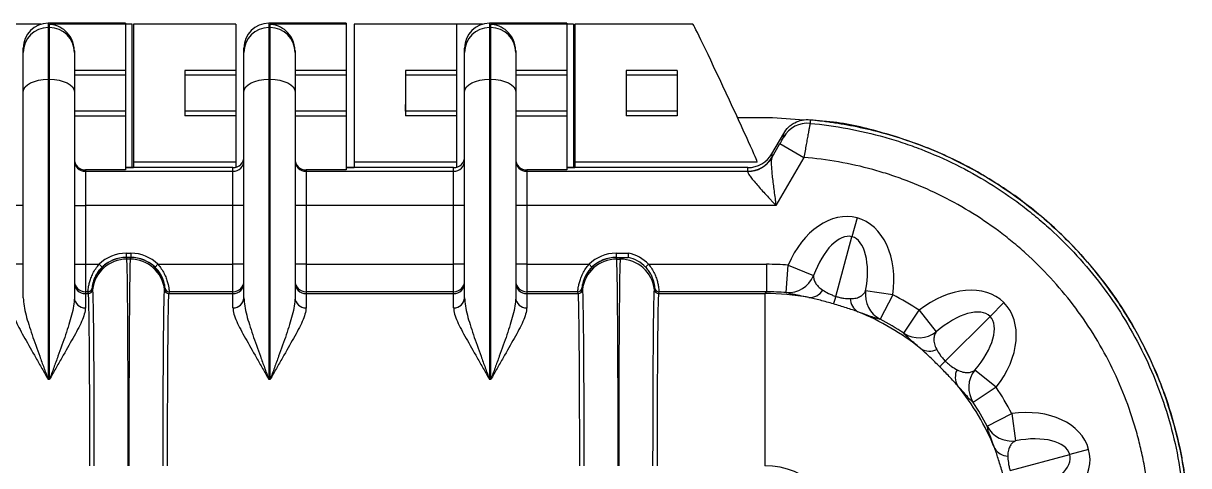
# Model space of a CAD drawing. Header units: millimetres. Extents: x 12 to 854, y 4 to 555.
# Drawn here: x 203.1 to 256.8, y 486.4 to 506.8 of the extents above; entities that cross this region are included whole.
import ezdxf

# ---------------------------------------------------------------- set-up
doc = ezdxf.new("R2010")
doc.units = ezdxf.units.MM

msp = doc.modelspace()

# ---------------------------------------------------------------- linework, layer by layer
at = {"color": 7, "linetype": 'Continuous', "lineweight": 25}
for p, q in [((203.929, 506.75), (202.723, 506.75)), ((207.803, 506.795), (204.247, 506.795)), ((204.247, 506.793), (204.247, 506.594)), ((207.803, 506.793), (204.247, 506.793)), ((204.247, 506.594), (204.247, 504.215)), ((204.247, 506.594), (204.311, 506.594)), ((207.803, 506.748), (204.311, 506.748)), ((204.311, 506.594), (204.311, 506.748)), ((204.311, 504.215), (204.311, 506.594)), ((207.803, 506.795), (207.803, 506.793)), ((207.803, 506.793), (207.803, 506.748)), ((208.121, 506.75), (207.803, 506.75)), ((207.803, 506.748), (207.803, 504.612)), ((208.121, 500.146), (208.121, 506.75)), ((212.883, 506.75), (208.184, 506.75)), ((208.184, 506.75), (208.184, 500.4)), ((212.883, 506.75), (212.883, 504.612)), ((217.963, 506.795), (214.407, 506.795)), ((214.407, 506.793), (214.407, 506.594)), ((217.963, 506.793), (214.407, 506.793)), ((214.407, 506.594), (214.407, 504.215)), ((214.407, 506.594), (214.471, 506.594)), ((214.471, 506.594), (214.471, 506.748)), ((217.963, 506.748), (214.471, 506.748)), ((214.471, 504.215), (214.471, 506.594)), ((217.963, 506.795), (217.963, 506.793)), ((217.963, 506.793), (217.963, 506.748)), ((217.963, 506.748), (217.963, 504.612)), ((221.986, 506.75), (218.344, 506.75)), ((218.344, 506.75), (218.344, 500.4)), ((223.043, 506.75), (221.986, 506.75)), ((223.043, 506.75), (223.043, 504.612)), ((224.249, 506.75), (223.043, 506.75)), ((228.123, 506.795), (224.567, 506.795)), ((224.567, 506.793), (224.567, 506.594)), ((228.123, 506.793), (224.567, 506.793)), ((224.567, 506.594), (224.567, 504.215)), ((224.567, 506.594), (224.631, 506.594)), ((224.631, 506.594), (224.631, 506.748)), ((228.123, 506.748), (224.631, 506.748)), ((224.631, 504.215), (224.631, 506.594)), ((228.123, 506.795), (228.123, 506.793)), ((228.123, 506.793), (228.123, 506.748)), ((228.441, 506.75), (228.123, 506.75)), ((228.123, 506.748), (228.123, 504.612)), ((228.441, 506.75), (228.441, 500.146)), ((233.936, 506.75), (228.504, 506.75)), ((228.504, 506.75), (228.504, 500.4)), ((203.104, 505.452), (203.104, 505.651)), ((205.454, 505.52), (205.454, 505.452)), ((213.264, 505.452), (213.264, 505.651)), ((215.614, 505.52), (215.614, 505.452)), ((223.424, 505.452), (223.424, 505.651)), ((225.774, 505.52), (225.774, 505.452)), ((203.104, 503.644), (203.104, 505.452)), ((205.454, 505.452), (205.454, 503.644)), ((213.264, 503.644), (213.264, 505.452)), ((215.614, 505.452), (215.614, 503.644)), ((223.424, 503.644), (223.424, 505.452)), ((225.774, 505.452), (225.774, 503.644)), ((207.803, 504.612), (205.454, 504.612)), ((207.803, 504.398), (205.454, 504.398)), ((207.803, 504.612), (207.803, 504.398)), ((207.803, 504.398), (207.803, 502.751)), ((212.883, 504.612), (210.534, 504.612)), ((210.534, 504.612), (210.534, 502.537)), ((212.883, 504.398), (210.534, 504.398)), ((212.883, 504.612), (212.883, 504.398)), ((212.883, 504.398), (212.883, 502.751)), ((217.963, 504.612), (215.614, 504.612)), ((217.963, 504.398), (215.614, 504.398)), ((217.963, 504.612), (217.963, 504.398)), ((217.963, 504.398), (217.963, 502.751)), ((223.043, 504.612), (220.694, 504.612)), ((220.694, 504.612), (220.694, 502.537)), ((220.694, 504.402), (220.712, 504.402)), ((220.712, 504.398), (220.712, 504.402)), ((223.043, 504.398), (220.712, 504.398)), ((223.043, 504.612), (223.043, 504.398)), ((223.043, 504.398), (223.043, 502.751)), ((228.123, 504.612), (225.774, 504.612)), ((228.123, 504.398), (225.774, 504.398)), ((228.123, 504.612), (228.123, 504.398)), ((228.123, 504.398), (228.123, 502.751)), ((233.203, 504.612), (230.854, 504.612)), ((230.854, 504.612), (230.854, 502.537)), ((233.203, 504.398), (230.854, 504.398)), ((233.203, 504.612), (233.203, 502.537)), ((204.247, 504.215), (204.247, 490.376)), ((204.311, 504.215), (204.247, 504.215)), ((204.311, 490.376), (204.311, 504.215)), ((214.407, 504.215), (214.407, 490.376)), ((214.471, 504.215), (214.407, 504.215)), ((214.471, 490.376), (214.471, 504.215)), ((224.567, 504.215), (224.567, 490.376)), ((224.631, 504.215), (224.567, 504.215)), ((224.631, 490.376), (224.631, 504.215)), ((203.104, 494.149), (203.104, 503.644)), ((205.454, 503.644), (205.454, 494.149)), ((213.264, 494.149), (213.264, 503.644)), ((215.614, 503.644), (215.614, 494.149)), ((223.424, 494.149), (223.424, 503.644)), ((225.774, 503.644), (225.774, 494.149)), ((207.803, 502.751), (205.454, 502.751)), ((205.454, 502.525), (207.803, 502.525)), ((207.803, 502.751), (207.803, 502.525)), ((207.803, 502.525), (207.803, 500.035)), ((212.883, 502.751), (210.534, 502.751)), ((212.883, 502.537), (210.534, 502.537)), ((212.883, 502.751), (212.883, 502.537)), ((212.883, 502.537), (212.883, 500.4)), ((217.963, 502.751), (215.614, 502.751)), ((215.614, 502.525), (217.963, 502.525)), ((217.963, 502.751), (217.963, 502.525)), ((217.963, 502.525), (217.963, 500.035)), ((220.694, 502.747), (220.705, 502.747)), ((223.043, 502.537), (220.694, 502.537)), ((220.705, 502.747), (220.705, 502.751)), ((223.043, 502.751), (220.705, 502.751)), ((223.043, 502.751), (223.043, 502.537)), ((223.043, 502.537), (223.043, 500.4)), ((228.123, 502.751), (225.774, 502.751)), ((225.774, 502.525), (228.123, 502.525)), ((228.123, 502.751), (228.123, 502.525)), ((228.123, 502.525), (228.123, 500.035)), ((233.203, 502.751), (230.854, 502.751)), ((233.203, 502.537), (230.854, 502.537)), ((237.592, 502.432), (235.996, 502.432)), ((239.064, 502.335), (237.592, 502.432)), ((237.57, 500.781), (238.114, 501.722)), ((237.563, 500.591), (237.944, 501.251)), ((237.944, 501.251), (239.044, 500.616)), ((237.57, 500.781), (237.57, 500.612)), ((212.756, 500.146), (207.803, 500.146)), ((207.803, 500.146), (208.184, 500.146)), ((212.883, 500.4), (208.184, 500.4)), ((208.184, 500.4), (208.184, 500.146)), ((212.756, 499.977), (212.756, 500.146)), ((212.883, 500.4), (212.883, 500.162)), ((222.916, 500.146), (217.963, 500.146)), ((217.963, 500.146), (218.344, 500.146)), ((223.043, 500.4), (218.344, 500.4)), ((218.344, 500.4), (218.344, 500.146)), ((222.916, 499.977), (222.916, 500.146)), ((223.043, 500.4), (223.043, 500.162)), ((236.471, 500.146), (228.123, 500.146)), ((228.123, 500.146), (228.504, 500.146)), ((236.895, 500.4), (228.504, 500.4)), ((228.504, 500.4), (228.504, 500.146)), ((236.471, 499.977), (236.471, 500.146)), ((239.044, 500.616), (237.76, 498.391)), ((205.962, 500.035), (205.962, 499.977)), ((207.803, 500.035), (205.962, 500.035)), ((205.962, 499.977), (205.962, 498.391)), ((205.962, 499.977), (212.756, 499.977)), ((212.756, 498.391), (212.756, 499.977)), ((216.122, 500.035), (216.122, 499.977)), ((217.963, 500.035), (216.122, 500.035)), ((216.122, 499.977), (216.122, 498.391)), ((216.122, 499.977), (222.916, 499.977)), ((222.916, 498.391), (222.916, 499.977)), ((226.282, 500.035), (226.282, 499.977)), ((228.123, 500.035), (226.282, 500.035)), ((226.282, 499.977), (226.282, 498.391)), ((226.282, 499.977), (236.471, 499.977)), ((203.104, 498.391), (202.596, 498.391)), ((205.454, 498.391), (205.962, 498.391)), ((205.962, 498.391), (205.962, 495.689)), ((212.756, 498.391), (205.962, 498.391)), ((213.264, 498.391), (212.756, 498.391)), ((212.756, 495.689), (212.756, 498.391)), ((216.122, 498.391), (215.614, 498.391)), ((216.122, 498.391), (216.122, 495.689)), ((222.916, 498.391), (216.122, 498.391)), ((223.424, 498.391), (222.916, 498.391)), ((222.916, 495.689), (222.916, 498.391)), ((226.282, 498.391), (225.774, 498.391)), ((226.282, 498.391), (226.282, 495.689)), ((237.76, 498.391), (226.282, 498.391)), ((241.491, 497.826), (241.259, 496.959)), ((240.522, 494.21), (241.259, 496.959)), ((207.84, 496.197), (207.84, 496.007)), ((207.84, 496.197), (208.059, 496.197)), ((207.84, 496.007), (207.849, 496.007)), ((207.849, 496.007), (207.869, 495.927)), ((207.849, 496.007), (207.849, 496.007)), ((208.05, 496.007), (207.849, 496.007)), ((208.03, 495.927), (207.869, 495.927)), ((208.03, 495.927), (208.05, 496.007)), ((208.05, 496.007), (208.05, 496.007)), ((208.05, 496.007), (208.059, 496.007)), ((208.059, 496.197), (208.059, 496.007)), ((230.395, 496.197), (230.395, 496.007)), ((230.395, 496.197), (230.981, 496.197)), ((230.395, 496.007), (230.404, 496.007)), ((230.404, 496.007), (230.424, 495.927)), ((230.404, 496.007), (230.404, 496.007)), ((230.404, 496.007), (230.605, 496.007)), ((230.424, 495.927), (230.585, 495.927)), ((230.585, 495.927), (230.605, 496.007)), ((230.605, 496.007), (230.96, 496.007)), ((203.104, 495.689), (202.596, 495.689)), ((205.454, 495.689), (205.962, 495.689)), ((205.962, 495.689), (205.962, 494.42)), ((205.962, 495.689), (206.596, 495.689)), ((206.596, 495.689), (206.729, 495.553)), ((209.303, 495.689), (209.17, 495.553)), ((209.303, 495.689), (212.756, 495.689)), ((212.756, 494.42), (212.756, 495.689)), ((213.264, 495.689), (212.756, 495.689)), ((216.122, 495.689), (215.614, 495.689)), ((216.122, 495.689), (216.122, 494.42)), ((216.122, 495.689), (222.916, 495.689)), ((222.916, 494.42), (222.916, 495.689)), ((223.424, 495.689), (222.916, 495.689)), ((226.282, 495.689), (225.774, 495.689)), ((226.282, 495.689), (226.282, 494.42)), ((226.282, 495.689), (229.151, 495.689)), ((229.151, 495.689), (229.284, 495.553)), ((231.896, 495.689), (231.759, 495.557)), ((231.896, 495.689), (237.327, 495.689)), ((237.327, 495.689), (237.327, 494.42)), ((238.225, 494.385), (238.325, 495.65)), ((238.325, 495.65), (239.487, 495.165)), ((205.962, 494.42), (205.962, 494.34)), ((206.081, 494.42), (205.962, 494.42)), ((205.962, 494.34), (205.962, 493.683)), ((205.962, 494.34), (206.101, 494.34)), ((206.101, 494.34), (206.081, 494.419)), ((206.271, 494.589), (206.29, 494.51)), ((209.608, 494.51), (209.628, 494.589)), ((209.817, 494.419), (209.798, 494.34)), ((209.798, 494.34), (212.756, 494.34)), ((212.756, 494.42), (209.818, 494.42)), ((212.756, 494.34), (212.756, 494.42)), ((212.756, 493.683), (212.756, 494.34)), ((216.122, 494.42), (216.122, 494.34)), ((222.916, 494.42), (216.122, 494.42)), ((216.122, 494.34), (216.122, 493.683)), ((216.122, 494.34), (222.916, 494.34)), ((222.916, 494.34), (222.916, 494.42)), ((222.916, 493.683), (222.916, 494.34)), ((226.282, 494.42), (226.282, 494.34)), ((228.636, 494.42), (226.282, 494.42)), ((226.282, 494.34), (226.282, 493.683)), ((226.282, 494.34), (228.656, 494.34)), ((228.656, 494.34), (228.636, 494.419)), ((228.826, 494.589), (228.845, 494.51)), ((232.164, 494.51), (232.184, 494.59)), ((232.373, 494.42), (232.353, 494.34)), ((232.353, 494.34), (237.247, 494.34)), ((237.327, 494.42), (232.373, 494.42)), ((237.247, 494.34), (237.327, 494.42)), ((237.247, 494.34), (237.247, 486.407)), ((243.135, 494.283), (241.887, 494.464)), ((243.135, 494.283), (242.555, 493.155)), ((248.253, 493.923), (247.618, 493.288)), ((243.652, 492.512), (244.354, 493.568)), ((244.354, 493.568), (245.136, 492.579)), ((245.556, 491.227), (247.618, 493.288)), ((247.898, 490.024), (246.909, 490.807)), ((204.311, 490.376), (204.247, 490.376)), ((214.471, 490.376), (214.407, 490.376)), ((224.631, 490.376), (224.567, 490.376)), ((247.898, 490.024), (246.842, 489.322)), ((247.485, 488.225), (248.613, 488.806)), ((248.613, 488.806), (248.794, 487.557)), ((248.54, 486.193), (251.289, 486.929)), ((252.156, 487.162), (251.289, 486.929))]:
    msp.add_line(p, q, dxfattribs=at)
at = {"color": 8, "linetype": 'Continuous', "lineweight": 25}
for p, q in [((204.247, 506.795), (204.247, 506.793)), ((214.407, 506.795), (214.407, 506.793)), ((224.567, 506.795), (224.567, 506.793))]:
    msp.add_line(p, q, dxfattribs=at)
at = {"color": 7, "linetype": 'Continuous', "lineweight": 25, "flags": 128}
for points in [[(203.104, 503.644), (203.126, 503.755), (203.191, 503.863), (203.297, 503.961), (203.439, 504.048), (203.612, 504.119), (203.81, 504.172), (204.024, 504.204), (204.247, 504.215)], [(204.311, 504.215), (204.534, 504.204), (204.748, 504.172), (204.946, 504.119), (205.119, 504.048), (205.261, 503.961), (205.367, 503.863), (205.432, 503.755), (205.454, 503.644)], [(213.264, 503.644), (213.286, 503.755), (213.351, 503.863), (213.457, 503.961), (213.599, 504.048), (213.772, 504.119), (213.97, 504.172), (214.184, 504.204), (214.407, 504.215)], [(214.471, 504.215), (214.694, 504.204), (214.908, 504.172), (215.106, 504.119), (215.279, 504.048), (215.421, 503.961), (215.527, 503.863), (215.592, 503.755), (215.614, 503.644)], [(223.424, 503.644), (223.446, 503.755), (223.511, 503.863), (223.617, 503.961), (223.759, 504.048), (223.932, 504.119), (224.13, 504.172), (224.344, 504.204), (224.567, 504.215)], [(224.631, 504.215), (224.854, 504.204), (225.068, 504.172), (225.266, 504.119), (225.439, 504.048), (225.581, 503.961), (225.687, 503.863), (225.752, 503.755), (225.774, 503.644)], [(239.329, 502.353), (239.329, 502.264), (239.329, 502.255), (239.329, 502.184)], [(238.113, 501.554), (238.114, 501.626), (238.114, 501.697), (238.114, 501.722)], [(245.556, 491.227), (245.505, 491.175), (245.458, 491.128), (245.416, 491.087), (245.381, 491.051), (245.351, 491.021), (245.327, 490.997), (245.309, 490.98), (245.298, 490.969)]]:
    msp.add_lwpolyline(points, dxfattribs=at)
at = {"color": 7, "linetype": 'Continuous', "lineweight": 25}
for centre, radius, start, end in [((204.247, 505.652), 1.143, 90, 180), ((204.247, 505.651), 1.143, 89.9825, 179.9825), ((204.247, 505.451), 1.143, 89.9825, 179.9825), ((204.311, 505.451), 1.143, 0.0175, 90.0175), ((214.407, 505.652), 1.143, 90, 180), ((214.407, 505.651), 1.143, 89.9825, 179.9825), ((214.407, 505.451), 1.143, 89.9825, 179.9825), ((214.471, 505.451), 1.143, 0.0175, 90.0175), ((224.567, 505.652), 1.143, 90, 180), ((224.567, 505.651), 1.143, 89.9825, 179.9825), ((224.567, 505.451), 1.143, 89.9825, 179.9825), ((224.631, 505.451), 1.143, 0.0175, 90.0175), ((239.213, 500.919), 1.27, 84.7558, 149.9749), ((205.962, 500.485), 0.508, 180.0175, 270.0175), ((212.756, 500.485), 0.508, 269.9825, 359.9825), ((216.122, 500.485), 0.508, 180.0175, 270.0175), ((222.916, 500.485), 0.508, 269.9825, 359.9825), ((226.282, 500.485), 0.508, 180.0175, 270.0175), ((236.475, 501.225), 1.26, 269.4753, 329.7532), ((236.471, 501.247), 1.27, 269.9934, 329.9764), ((207.869, 494.339), 1.588, 90.0067, 173.8299), ((208.03, 494.339), 1.588, 6.1701, 89.9933), ((230.424, 494.339), 1.588, 90.0067, 173.8299), ((230.585, 494.339), 1.588, 6.1701, 89.9933), ((205.962, 494.928), 0.508, 180.0175, 270.0175), ((205.962, 494.848), 0.508, 180.0175, 270.0175), ((212.756, 494.928), 0.508, 269.9825, 359.9825), ((212.756, 494.848), 0.508, 269.9825, 359.9825), ((216.122, 494.928), 0.508, 180.0175, 270.0175), ((216.122, 494.848), 0.508, 180.0175, 270.0175), ((222.916, 494.928), 0.508, 269.9825, 359.9825), ((222.916, 494.848), 0.508, 269.9825, 359.9825), ((226.282, 494.928), 0.508, 180.0175, 270.0175), ((226.282, 494.848), 0.508, 180.0175, 270.0175), ((238.315, 495.65), 1.268, 265.9502, 337.535), ((206.081, 494.61), 0.19, 269.9971, 353.7879), ((206.101, 494.53), 0.191, 270.0056, 353.8267), ((206.101, 494.531), 0.191, 270.0067, 353.8294), ((209.798, 494.53), 0.191, 186.1733, 269.9944), ((209.798, 494.531), 0.191, 186.1706, 269.9933), ((209.818, 494.61), 0.19, 186.2121, 270.0029), ((209.817, 494.609), 0.19, 186.1691, 270.0032), ((228.636, 494.61), 0.19, 269.9971, 353.7879), ((228.636, 494.609), 0.19, 269.9976, 353.8309), ((228.656, 494.53), 0.191, 270.0056, 353.8267), ((228.656, 494.531), 0.191, 270.0067, 353.8294), ((232.353, 494.53), 0.191, 186.1733, 269.9944), ((232.353, 494.531), 0.191, 186.1706, 269.9933), ((232.373, 494.61), 0.191, 186.1706, 269.9933), ((239.29, 494.92), 0.762, 268.1463, 326.0761), ((236.648, 495.331), 4.033, 338.6449, 343.8569), ((243.145, 494.281), 1.271, 171.7366, 242.3529), ((205.942, 494.171), 0.488, 182.5994, 272.3826), ((212.777, 494.171), 0.488, 267.6174, 357.4006), ((216.102, 494.171), 0.488, 182.5994, 272.3826), ((222.937, 494.171), 0.488, 267.6174, 357.4006), ((226.262, 494.171), 0.488, 182.5994, 272.3826), ((241.914, 494.135), 0.739, 182.2506, 239.0817), ((244.347, 493.576), 1.271, 236.822, 308.3573), ((244.82, 492.449), 0.764, 239.753, 296.4134), ((246.779, 490.49), 0.764, 153.5889, 210.2508), ((247.906, 490.018), 1.271, 141.6447, 213.182), ((248.611, 488.815), 1.271, 207.6508, 278.2604), ((248.465, 487.584), 0.738, 210.9269, 267.7594)]:
    msp.add_arc(centre, radius, start, end, dxfattribs=at)
for centre, major_axis, ratio, start_param, end_param in [((235.415, 503.575), (-1.48, 3.175), 0.01337, 3.135361, 6.276953), ((220.708, 503.575), (0.003, 0.825), 0.004363, 3.211424, 6.213391), ((212.756, 500.654), (0, 0.508), 0.999391, 3.141593, 4.712389), ((222.916, 500.654), (0, 0.508), 0.999391, 3.141593, 4.712389), ((236.471, 501.416), (0, -1.271), 0.999391, 0, 1.047198), ((205.962, 500.543), (0, -0.508), 0.999391, 4.712389, 6.283185), ((216.122, 500.543), (0, -0.508), 0.999391, 4.712389, 6.283185), ((226.282, 500.543), (0, -0.508), 0.999391, 4.712389, 6.283185), ((235.921, 497.756), (1.649, 2.857), 0.015115, 6.164946, 6.257003), ((234.821, 498.391), (1.65, 1.587), 0.017442, 6.174347, 6.266404), ((240.562, 494.357), (0.93, 3.47), 0.707107, 0, 1.383079), ((240.562, 494.357), (-0.93, -3.47), 0.707107, 1.737292, 3.141593), ((240.562, 494.357), (0.697, 2.602), 0.471405, 0, 1.383079), ((240.562, 494.357), (0.697, 2.602), 0.471405, 4.878884, 6.283185), ((207.849, 494.419), (0.977, 1.251), 0.999843, 0.663182, 2.126622), ((207.84, 494.419), (-1.778, 0), 0.999962, 4.712389, 5.487427), ((207.84, 494.419), (1.588, 0), 0.999953, 1.570796, 2.345834), ((207.866, 486.407), (0, 9.525), 0.007272, 4.712389, 6.248279), ((208.032, 486.407), (0, 9.525), 0.007272, 0.034907, 1.570796), ((208.05, 494.419), (-0.977, 1.251), 0.999843, 4.156559, 5.620003), ((208.059, 494.419), (1.778, 0), 0.999962, 0.795758, 1.570796), ((208.059, 494.419), (1.588, 0), 0.999953, 0.795758, 1.570796), ((230.404, 494.419), (0.977, 1.251), 0.999843, 0.663182, 2.126626), ((230.395, 494.419), (1.778, 0), 0.999962, 1.570796, 2.345834), ((230.395, 494.419), (1.588, 0), 0.999953, 1.570796, 2.345834), ((230.422, 486.407), (0, 9.525), 0.007272, 4.712389, 6.248279), ((230.588, 486.407), (0, 9.525), 0.007272, 0.034907, 1.570796), ((230.614, 494.456), (0.385, 1.541), 0.999198, 5.722902, 6.308171), ((230.614, 494.456), (-0.431, -1.726), 0.999353, 2.581309, 3.178729), ((237.312, 482.981), (8.991, 8.991), 0.998783, 0.706195, 0.784789), ((245.713, 491.383), (2.54, 2.54), 0.707107, 0, 1.407364), ((207.897, 494.229), (1.51, -1.333), 0.779382, 3.881237, 3.882023), ((207.897, 494.419), (1.377, -1.198), 0.756554, 3.888596, 3.889375), ((208.002, 494.419), (1.377, 1.198), 0.756554, 5.535403, 5.536182), ((208.002, 494.229), (1.51, 1.333), 0.779382, 5.542762, 5.543541), ((230.452, 494.229), (1.51, -1.333), 0.779382, 3.881237, 3.882016), ((230.452, 494.419), (1.377, -1.198), 0.756554, 3.888596, 3.889375), ((237.243, 482.913), (8.082, -8.082), 0.999527, 2.178068, 2.355586), ((237.312, 482.981), (8.094, 8.094), 0.998513, 0.706195, 0.784789), ((237.312, 482.981), (8.991, 8.991), 0.998783, 0.198675, 0.309956), ((245.713, 491.383), (1.905, 1.905), 0.471405, 0, 1.407364), ((245.713, 491.383), (-2.54, -2.54), 0.707107, 1.734281, 3.141593), ((237.243, 482.913), (8.082, -8.082), 0.999527, 1.67523, 1.970949), ((237.312, 482.981), (8.094, 8.094), 0.998513, 0.198675, 0.309956), ((245.713, 491.383), (1.905, 1.905), 0.471405, 4.875873, 6.283185), ((237.243, 482.913), (8.082, -8.082), 0.999527, 1.170666, 1.466444), ((237.312, 482.981), (8.991, 8.991), 0.998783, 5.973289, 6.084584), ((237.312, 482.981), (8.094, 8.094), 0.998513, 5.973289, 6.084584), ((248.686, 486.232), (3.47, 0.93), 0.707107, 0, 1.40422), ((248.686, 486.232), (2.602, 0.697), 0.471405, 0, 1.40422), ((248.686, 486.232), (2.602, 0.697), 0.471405, 4.900279, 6.283185), ((248.686, 486.232), (-3.47, -0.93), 0.707107, 1.758686, 3.141593), ((237.243, 482.913), (2.473, 2.473), 0.998783, 5.498396, 7.067974)]:
    msp.add_ellipse(centre, major_axis=major_axis, ratio=ratio, start_param=start_param, end_param=end_param, dxfattribs=at)
for points, knots in [([(205.454, 505.52), (205.454, 505.622), (205.441, 505.717), (205.398, 505.895), (205.368, 505.978), (205.258, 506.206), (205.161, 506.33), (204.942, 506.531), (204.822, 506.605), (204.635, 506.684), (204.571, 506.704), (204.442, 506.734), (204.376, 506.744), (204.311, 506.748)], [0, 0, 0, 0, 0.125, 0.125, 0.25, 0.25, 0.5, 0.5, 0.75, 0.75, 0.875, 0.875, 1, 1, 1, 1]), ([(215.614, 505.52), (215.614, 505.622), (215.601, 505.717), (215.558, 505.895), (215.528, 505.978), (215.418, 506.206), (215.321, 506.33), (215.102, 506.531), (214.982, 506.605), (214.795, 506.684), (214.731, 506.704), (214.602, 506.734), (214.536, 506.744), (214.471, 506.748)], [0, 0, 0, 0, 0.125, 0.125, 0.25, 0.25, 0.5, 0.5, 0.75, 0.75, 0.875, 0.875, 1, 1, 1, 1]), ([(225.774, 505.52), (225.774, 505.622), (225.761, 505.717), (225.718, 505.895), (225.688, 505.978), (225.578, 506.206), (225.481, 506.33), (225.262, 506.531), (225.142, 506.605), (224.955, 506.684), (224.891, 506.704), (224.762, 506.734), (224.696, 506.744), (224.631, 506.748)], [0, 0, 0, 0, 0.125, 0.125, 0.25, 0.25, 0.5, 0.5, 0.75, 0.75, 0.875, 0.875, 1, 1, 1, 1]), ([(238.114, 501.722), (238.174, 501.828), (238.248, 501.922), (238.379, 502.047), (238.426, 502.086), (238.524, 502.156), (238.575, 502.187), (238.735, 502.27), (238.85, 502.311), (239.085, 502.357), (239.208, 502.364), (239.329, 502.353)], [0, 0, 0, 0, 0.25, 0.25, 0.375, 0.375, 0.5, 0.5, 0.75, 0.75, 1, 1, 1, 1]), ([(239.329, 502.353), (239.424, 502.344), (239.616, 502.326), (239.903, 502.293), (240.189, 502.256), (240.475, 502.214), (240.761, 502.169), (241.046, 502.119), (241.647, 502.004), (242.556, 501.792), (243.758, 501.428), (245.128, 500.912), (246.643, 500.197), (248.259, 499.227), (249.774, 498.105), (251.17, 496.839), (252.436, 495.443), (253.558, 493.929), (254.527, 492.312), (255.332, 490.609), (255.967, 488.835), (256.322, 487.412), (256.51, 486.383), (256.602, 485.763), (256.673, 485.141), (256.724, 484.516), (256.756, 483.889), (256.76, 483.471), (256.762, 483.261)], [0, 0, 0, 0, 0.010179, 0.020358, 0.030542, 0.040731, 0.050928, 0.061135, 0.071355, 0.115609, 0.159769, 0.204028, 0.270356, 0.336692, 0.403026, 0.469368, 0.535701, 0.602044, 0.668369, 0.734706, 0.801018, 0.867343, 0.889488, 0.911587, 0.933664, 0.955743, 0.977847, 1, 1, 1, 1]), ([(256.762, 483.261), (256.73, 484.101), (256.666, 485.78), (256.155, 488.251), (255.349, 490.633), (254.234, 492.887), (252.838, 494.975), (251.179, 496.864), (249.288, 498.522), (247.197, 499.915), (244.943, 501.031), (242.562, 501.814), (240.784, 502.232), (239.809, 502.288), (239.669, 502.296)], [0, 0, 0, 0, 0.089873, 0.179628, 0.269099, 0.358615, 0.448116, 0.537422, 0.627084, 0.716627, 0.805847, 0.895411, 0.984955, 1, 1, 1, 1]), ([(239.329, 502.184), (239.329, 502.18), (239.327, 502.167), (239.319, 502.121), (239.313, 502.089), (239.298, 502.007), (239.289, 501.956), (239.268, 501.841), (239.256, 501.777), (239.229, 501.631), (239.214, 501.552), (239.184, 501.385), (239.167, 501.296), (239.133, 501.109), (239.116, 501.012), (239.08, 500.817), (239.062, 500.717), (239.044, 500.616)], [0, 0, 0, 0, 0.125, 0.125, 0.25, 0.25, 0.375, 0.375, 0.5, 0.5, 0.625, 0.625, 0.75, 0.75, 0.875, 0.875, 1, 1, 1, 1]), ([(239.329, 502.184), (240.492, 502.077), (241.638, 501.865), (243.046, 501.466), (243.327, 501.38), (243.886, 501.193), (244.164, 501.093), (244.987, 500.776), (245.522, 500.54), (247.088, 499.762), (248.08, 499.151), (249.255, 498.267), (249.487, 498.084), (249.941, 497.708), (250.162, 497.516), (250.812, 496.925), (251.225, 496.513), (252.403, 495.223), (253.111, 494.292), (254.356, 492.286), (254.877, 491.241), (255.511, 489.613), (255.697, 489.06), (256.02, 487.933), (256.157, 487.357), (256.375, 486.199), (256.456, 485.616), (256.566, 484.443), (256.594, 483.852), (256.594, 483.261)], [0, 0, 0, 0, 0.125, 0.125, 0.15625, 0.15625, 0.1875, 0.1875, 0.25, 0.25, 0.375, 0.375, 0.40625, 0.40625, 0.4375, 0.4375, 0.5, 0.5, 0.625, 0.625, 0.75, 0.75, 0.8125, 0.8125, 0.875, 0.875, 0.9375, 0.9375, 1, 1, 1, 1]), ([(237.944, 501.251), (237.987, 501.325), (238.029, 501.399), (238.077, 501.485), (238.09, 501.509), (238.109, 501.543), (238.113, 501.553), (238.113, 501.554)], [0, 0, 0, 0, 0.5, 0.5, 0.75, 0.75, 1, 1, 1, 1]), ([(237.563, 500.591), (237.55, 500.563), (237.543, 500.519), (237.537, 500.403), (237.538, 500.331), (237.546, 500.173), (237.553, 500.085), (237.57, 499.899), (237.58, 499.801), (237.603, 499.598), (237.616, 499.493), (237.642, 499.279), (237.656, 499.171), (237.685, 498.951), (237.7, 498.839), (237.722, 498.672), (237.73, 498.616), (237.745, 498.503), (237.753, 498.446), (237.76, 498.391)], [0, 0, 0, 0, 0.125, 0.125, 0.25, 0.25, 0.375, 0.375, 0.5, 0.5, 0.625, 0.625, 0.75, 0.75, 0.875, 0.875, 0.9375, 0.9375, 1, 1, 1, 1]), ([(255.007, 483.261), (255.007, 484.35), (254.906, 485.428), (254.654, 486.761), (254.597, 487.028), (254.472, 487.557), (254.403, 487.818), (254.179, 488.597), (254.006, 489.106), (253.42, 490.606), (252.938, 491.569), (251.783, 493.416), (251.13, 494.271), (250.039, 495.456), (249.656, 495.834), (249.055, 496.376), (248.85, 496.553), (248.429, 496.898), (248.215, 497.066), (247.129, 497.875), (246.211, 498.433), (244.763, 499.142), (244.268, 499.356), (243.507, 499.644), (243.25, 499.735), (242.734, 499.903), (242.475, 499.981), (241.175, 500.339), (240.118, 500.526), (239.044, 500.616)], [0, 0, 0, 0, 0.125, 0.125, 0.15625, 0.15625, 0.1875, 0.1875, 0.25, 0.25, 0.375, 0.375, 0.5, 0.5, 0.5625, 0.5625, 0.59375, 0.59375, 0.625, 0.625, 0.75, 0.75, 0.8125, 0.8125, 0.84375, 0.84375, 0.875, 0.875, 1, 1, 1, 1]), ([(236.464, 499.965), (236.453, 499.951), (236.457, 499.925), (236.484, 499.869), (236.496, 499.848), (236.526, 499.801), (236.544, 499.775), (236.604, 499.693), (236.653, 499.631), (236.762, 499.498), (236.823, 499.428), (236.951, 499.28), (237.019, 499.203), (237.16, 499.047), (237.232, 498.967), (237.38, 498.805), (237.455, 498.722), (237.569, 498.598), (237.607, 498.557), (237.683, 498.474), (237.722, 498.432), (237.76, 498.391)], [0, 0, 0, 0, 0.125, 0.125, 0.1875, 0.1875, 0.25, 0.25, 0.375, 0.375, 0.5, 0.5, 0.625, 0.625, 0.75, 0.75, 0.875, 0.875, 0.9375, 0.9375, 1, 1, 1, 1]), ([(230.961, 496.007), (230.961, 496.008), (230.963, 496.03), (230.971, 496.1), (230.976, 496.149), (230.981, 496.197)], [0, 0, 0, 0, 0.5, 0.5, 1, 1, 1, 1]), ([(206.081, 494.42), (206.081, 494.423), (206.081, 494.435), (206.084, 494.475), (206.087, 494.504), (206.096, 494.578), (206.103, 494.622), (206.122, 494.725), (206.135, 494.783), (206.169, 494.909), (206.191, 494.977), (206.244, 495.119), (206.276, 495.192), (206.35, 495.339), (206.392, 495.413), (206.486, 495.555), (206.539, 495.624), (206.596, 495.689)], [0, 0, 0, 0, 0.125, 0.125, 0.25, 0.25, 0.375, 0.375, 0.5, 0.5, 0.625, 0.625, 0.75, 0.75, 0.875, 0.875, 1, 1, 1, 1]), ([(206.729, 495.553), (206.678, 495.504), (206.631, 495.451), (206.546, 495.341), (206.507, 495.284), (206.44, 495.169), (206.411, 495.113), (206.364, 495.002), (206.345, 494.95), (206.315, 494.855), (206.304, 494.811), (206.288, 494.735), (206.282, 494.703), (206.275, 494.65), (206.273, 494.629), (206.27, 494.6), (206.27, 494.592), (206.27, 494.59)], [0, 0, 0, 0, 0.125, 0.125, 0.25, 0.25, 0.375, 0.375, 0.5, 0.5, 0.625, 0.625, 0.75, 0.75, 0.875, 0.875, 1, 1, 1, 1]), ([(209.628, 494.59), (209.629, 494.592), (209.628, 494.6), (209.626, 494.629), (209.624, 494.65), (209.613, 494.729), (209.598, 494.807), (209.554, 494.95), (209.535, 495.003), (209.487, 495.113), (209.459, 495.17), (209.391, 495.285), (209.352, 495.342), (209.267, 495.451), (209.221, 495.504), (209.17, 495.553)], [0, 0, 0, 0, 0.125, 0.125, 0.25, 0.25, 0.5, 0.5, 0.625, 0.625, 0.75, 0.75, 0.875, 0.875, 1, 1, 1, 1]), ([(209.303, 495.689), (209.36, 495.624), (209.412, 495.555), (209.506, 495.414), (209.549, 495.339), (209.623, 495.193), (209.654, 495.121), (209.707, 494.98), (209.729, 494.91), (209.78, 494.721), (209.798, 494.615), (209.812, 494.505), (209.815, 494.475), (209.818, 494.435), (209.818, 494.423), (209.818, 494.42)], [0, 0, 0, 0, 0.125, 0.125, 0.25, 0.25, 0.375, 0.375, 0.5, 0.5, 0.75, 0.75, 0.875, 0.875, 1, 1, 1, 1]), ([(228.636, 494.42), (228.636, 494.423), (228.636, 494.435), (228.639, 494.475), (228.642, 494.504), (228.651, 494.578), (228.658, 494.622), (228.678, 494.725), (228.691, 494.783), (228.725, 494.909), (228.746, 494.977), (228.799, 495.119), (228.831, 495.192), (228.905, 495.339), (228.947, 495.413), (229.042, 495.555), (229.094, 495.624), (229.151, 495.689)], [0, 0, 0, 0, 0.125, 0.125, 0.25, 0.25, 0.375, 0.375, 0.5, 0.5, 0.625, 0.625, 0.75, 0.75, 0.875, 0.875, 1, 1, 1, 1]), ([(229.284, 495.553), (229.233, 495.504), (229.186, 495.451), (229.101, 495.341), (229.062, 495.284), (228.995, 495.169), (228.967, 495.113), (228.919, 495.002), (228.9, 494.95), (228.87, 494.855), (228.859, 494.811), (228.843, 494.735), (228.838, 494.703), (228.83, 494.65), (228.828, 494.629), (228.826, 494.6), (228.825, 494.592), (228.826, 494.59)], [0, 0, 0, 0, 0.125, 0.125, 0.25, 0.25, 0.375, 0.375, 0.5, 0.5, 0.625, 0.625, 0.75, 0.75, 0.875, 0.875, 1, 1, 1, 1]), ([(232.184, 494.59), (232.184, 494.592), (232.184, 494.601), (232.183, 494.63), (232.181, 494.651), (232.175, 494.703), (232.17, 494.735), (232.156, 494.811), (232.146, 494.854), (232.12, 494.949), (232.102, 495.001), (232.059, 495.111), (232.033, 495.168), (231.97, 495.284), (231.933, 495.342), (231.852, 495.453), (231.808, 495.507), (231.759, 495.557)], [0, 0, 0, 0, 0.125, 0.125, 0.25, 0.25, 0.375, 0.375, 0.5, 0.5, 0.625, 0.625, 0.75, 0.75, 0.875, 0.875, 1, 1, 1, 1]), ([(231.896, 495.689), (231.951, 495.622), (232, 495.553), (232.089, 495.41), (232.13, 495.335), (232.199, 495.188), (232.228, 495.115), (232.276, 494.974), (232.296, 494.905), (232.327, 494.78), (232.338, 494.723), (232.356, 494.62), (232.361, 494.576), (232.369, 494.504), (232.371, 494.475), (232.374, 494.435), (232.374, 494.423), (232.373, 494.42)], [0, 0, 0, 0, 0.125, 0.125, 0.25, 0.25, 0.375, 0.375, 0.5, 0.5, 0.625, 0.625, 0.75, 0.75, 0.875, 0.875, 1, 1, 1, 1]), ([(239.487, 495.165), (239.486, 495.111), (239.492, 495.056), (239.519, 494.947), (239.541, 494.891), (239.605, 494.78), (239.647, 494.725), (239.761, 494.611), (239.831, 494.553), (239.922, 494.495)], [0, 0, 0, 0, 0.25, 0.25, 0.5, 0.5, 0.75, 0.75, 1, 1, 1, 1]), ([(206.271, 494.589), (206.266, 494.542), (206.243, 494.498), (206.174, 494.436), (206.128, 494.419), (206.081, 494.419)], [0, 0, 0, 0, 0.5, 0.5, 1, 1, 1, 1]), ([(206.168, 486.407), (206.168, 486.919), (206.167, 487.431), (206.166, 488.423), (206.164, 488.907), (206.162, 489.614), (206.161, 489.847), (206.159, 490.298), (206.158, 490.516), (206.154, 491.151), (206.151, 491.547), (206.145, 492.284), (206.142, 492.613), (206.137, 493.048), (206.135, 493.183), (206.131, 493.434), (206.129, 493.55), (206.123, 493.861), (206.119, 494.022), (206.11, 494.252), (206.105, 494.321), (206.101, 494.339)], [0, 0, 0, 0, 0.125, 0.125, 0.25, 0.25, 0.3125, 0.3125, 0.375, 0.375, 0.5, 0.5, 0.625, 0.625, 0.6875, 0.6875, 0.75, 0.75, 0.875, 0.875, 1, 1, 1, 1]), ([(206.29, 494.51), (206.295, 494.49), (206.299, 494.42), (206.308, 494.185), (206.312, 494.021), (206.318, 493.703), (206.32, 493.585), (206.324, 493.329), (206.326, 493.191), (206.331, 492.746), (206.335, 492.411), (206.341, 491.658), (206.344, 491.253), (206.347, 490.605), (206.348, 490.382), (206.35, 489.921), (206.351, 489.683), (206.354, 488.961), (206.355, 488.467), (206.357, 487.453), (206.357, 486.93), (206.357, 486.407)], [0, 0, 0, 0, 0.125, 0.125, 0.25, 0.25, 0.3125, 0.3125, 0.375, 0.375, 0.5, 0.5, 0.625, 0.625, 0.6875, 0.6875, 0.75, 0.75, 0.875, 0.875, 1, 1, 1, 1]), ([(209.542, 486.407), (209.542, 486.93), (209.542, 487.453), (209.544, 488.467), (209.545, 488.961), (209.547, 489.683), (209.548, 489.921), (209.55, 490.382), (209.552, 490.605), (209.555, 491.253), (209.558, 491.658), (209.564, 492.411), (209.567, 492.746), (209.573, 493.191), (209.575, 493.329), (209.579, 493.585), (209.581, 493.703), (209.587, 494.021), (209.591, 494.185), (209.599, 494.42), (209.604, 494.49), (209.608, 494.51)], [0, 0, 0, 0, 0.125, 0.125, 0.25, 0.25, 0.3125, 0.3125, 0.375, 0.375, 0.5, 0.5, 0.625, 0.625, 0.6875, 0.6875, 0.75, 0.75, 0.875, 0.875, 1, 1, 1, 1]), ([(209.798, 494.339), (209.793, 494.321), (209.789, 494.252), (209.78, 494.022), (209.776, 493.861), (209.77, 493.55), (209.768, 493.434), (209.764, 493.183), (209.762, 493.048), (209.757, 492.613), (209.753, 492.284), (209.747, 491.547), (209.745, 491.151), (209.741, 490.516), (209.74, 490.298), (209.738, 489.847), (209.737, 489.614), (209.734, 488.907), (209.733, 488.423), (209.731, 487.431), (209.731, 486.919), (209.731, 486.407)], [0, 0, 0, 0, 0.125, 0.125, 0.25, 0.25, 0.3125, 0.3125, 0.375, 0.375, 0.5, 0.5, 0.625, 0.625, 0.6875, 0.6875, 0.75, 0.75, 0.875, 0.875, 1, 1, 1, 1]), ([(228.723, 486.407), (228.723, 486.919), (228.723, 487.431), (228.721, 488.423), (228.72, 488.907), (228.717, 489.614), (228.716, 489.847), (228.714, 490.298), (228.713, 490.516), (228.709, 491.151), (228.707, 491.547), (228.7, 492.284), (228.697, 492.613), (228.692, 493.048), (228.69, 493.183), (228.686, 493.434), (228.684, 493.55), (228.678, 493.861), (228.674, 494.022), (228.665, 494.252), (228.661, 494.321), (228.656, 494.339)], [0, 0, 0, 0, 0.125, 0.125, 0.25, 0.25, 0.3125, 0.3125, 0.375, 0.375, 0.5, 0.5, 0.625, 0.625, 0.6875, 0.6875, 0.75, 0.75, 0.875, 0.875, 1, 1, 1, 1]), ([(228.846, 494.51), (228.85, 494.49), (228.855, 494.42), (228.863, 494.185), (228.867, 494.021), (228.873, 493.703), (228.875, 493.585), (228.879, 493.329), (228.881, 493.191), (228.887, 492.746), (228.89, 492.411), (228.896, 491.658), (228.899, 491.253), (228.902, 490.605), (228.904, 490.382), (228.906, 489.921), (228.907, 489.683), (228.909, 488.961), (228.91, 488.467), (228.912, 487.453), (228.912, 486.93), (228.912, 486.407)], [0, 0, 0, 0, 0.125, 0.125, 0.25, 0.25, 0.3125, 0.3125, 0.375, 0.375, 0.5, 0.5, 0.625, 0.625, 0.6875, 0.6875, 0.75, 0.75, 0.875, 0.875, 1, 1, 1, 1]), ([(232.097, 486.407), (232.097, 486.93), (232.097, 487.444), (232.098, 488.204), (232.099, 488.455), (232.1, 488.952), (232.101, 489.2), (232.103, 489.923), (232.105, 490.38), (232.109, 491.031), (232.11, 491.241), (232.113, 491.651), (232.115, 491.846), (232.119, 492.405), (232.123, 492.74), (232.128, 493.188), (232.13, 493.329), (232.134, 493.585), (232.136, 493.702), (232.142, 494.018), (232.146, 494.184), (232.155, 494.421), (232.159, 494.49), (232.164, 494.51)], [0, 0, 0, 0, 0.125, 0.125, 0.1875, 0.1875, 0.25, 0.25, 0.375, 0.375, 0.4375, 0.4375, 0.5, 0.5, 0.625, 0.625, 0.6875, 0.6875, 0.75, 0.75, 0.875, 0.875, 1, 1, 1, 1]), ([(232.353, 494.339), (232.348, 494.321), (232.344, 494.253), (232.335, 494.02), (232.331, 493.858), (232.325, 493.548), (232.323, 493.434), (232.319, 493.183), (232.317, 493.045), (232.312, 492.607), (232.309, 492.278), (232.304, 491.732), (232.303, 491.54), (232.3, 491.14), (232.298, 490.933), (232.295, 490.296), (232.293, 489.849), (232.29, 489.141), (232.29, 488.899), (232.288, 488.411), (232.288, 488.166), (232.287, 487.423), (232.286, 486.919), (232.286, 486.407)], [0, 0, 0, 0, 0.125, 0.125, 0.25, 0.25, 0.3125, 0.3125, 0.375, 0.375, 0.5, 0.5, 0.5625, 0.5625, 0.625, 0.625, 0.75, 0.75, 0.8125, 0.8125, 0.875, 0.875, 1, 1, 1, 1]), ([(239.265, 494.159), (239.105, 494.193), (238.966, 494.222), (238.723, 494.27), (238.623, 494.289), (238.456, 494.324), (238.389, 494.338), (238.286, 494.364), (238.249, 494.375), (238.225, 494.385)], [0, 0, 0, 0, 0.25, 0.25, 0.5, 0.5, 0.75, 0.75, 1, 1, 1, 1]), ([(239.922, 494.495), (239.996, 494.447), (240.079, 494.398), (240.229, 494.324), (240.283, 494.299), (240.398, 494.252), (240.459, 494.23), (240.522, 494.21)], [0, 0, 0, 0, 0.5, 0.5, 0.75, 0.75, 1, 1, 1, 1]), ([(240.522, 494.21), (240.584, 494.191), (240.645, 494.174), (240.766, 494.147), (240.826, 494.137), (240.993, 494.113), (241.089, 494.107), (241.176, 494.106)], [0, 0, 0, 0, 0.25, 0.25, 0.5, 0.5, 1, 1, 1, 1]), ([(241.176, 494.106), (241.289, 494.104), (241.38, 494.115), (241.536, 494.153), (241.599, 494.18), (241.708, 494.245), (241.754, 494.283), (241.83, 494.368), (241.861, 494.414), (241.887, 494.464)], [0, 0, 0, 0, 0.25, 0.25, 0.5, 0.5, 0.75, 0.75, 1, 1, 1, 1]), ([(202.596, 493.683), (202.596, 493.593), (202.614, 493.495), (202.675, 493.286), (202.719, 493.174), (202.823, 492.936), (202.885, 492.81), (203.02, 492.55), (203.093, 492.416), (203.327, 491.997), (203.501, 491.698), (203.775, 491.22), (203.869, 491.057), (204.01, 490.806), (204.057, 490.722), (204.152, 490.55), (204.2, 490.463), (204.247, 490.376)], [0, 0, 0, 0, 0.125, 0.125, 0.25, 0.25, 0.375, 0.375, 0.5, 0.5, 0.75, 0.75, 0.875, 0.875, 0.9375, 0.9375, 1, 1, 1, 1]), ([(203.104, 494.149), (203.104, 494.027), (203.118, 493.9), (203.161, 493.634), (203.192, 493.495), (203.266, 493.208), (203.309, 493.06), (203.403, 492.756), (203.454, 492.601), (203.616, 492.125), (203.736, 491.793), (203.924, 491.275), (203.988, 491.099), (204.117, 490.742), (204.182, 490.56), (204.247, 490.376)], [0, 0, 0, 0, 0.125, 0.125, 0.25, 0.25, 0.375, 0.375, 0.5, 0.5, 0.75, 0.75, 0.875, 0.875, 1, 1, 1, 1]), ([(205.454, 494.149), (205.454, 494.027), (205.441, 493.9), (205.397, 493.634), (205.366, 493.495), (205.292, 493.208), (205.249, 493.06), (205.155, 492.756), (205.104, 492.601), (204.942, 492.125), (204.822, 491.793), (204.634, 491.275), (204.57, 491.099), (204.441, 490.742), (204.376, 490.56), (204.311, 490.376)], [0, 0, 0, 0, 0.125, 0.125, 0.25, 0.25, 0.375, 0.375, 0.5, 0.5, 0.75, 0.75, 0.875, 0.875, 1, 1, 1, 1]), ([(205.962, 493.683), (205.962, 493.593), (205.944, 493.495), (205.883, 493.286), (205.84, 493.174), (205.735, 492.936), (205.673, 492.81), (205.538, 492.55), (205.465, 492.416), (205.231, 491.997), (205.057, 491.698), (204.783, 491.22), (204.69, 491.057), (204.548, 490.806), (204.501, 490.722), (204.406, 490.55), (204.358, 490.463), (204.311, 490.376)], [0, 0, 0, 0, 0.125, 0.125, 0.25, 0.25, 0.375, 0.375, 0.5, 0.5, 0.75, 0.75, 0.875, 0.875, 0.9375, 0.9375, 1, 1, 1, 1]), ([(212.756, 493.683), (212.756, 493.593), (212.774, 493.495), (212.835, 493.286), (212.879, 493.174), (212.983, 492.936), (213.045, 492.81), (213.18, 492.55), (213.253, 492.416), (213.487, 491.997), (213.661, 491.698), (213.935, 491.22), (214.029, 491.057), (214.17, 490.806), (214.217, 490.722), (214.312, 490.55), (214.36, 490.463), (214.407, 490.376)], [0, 0, 0, 0, 0.125, 0.125, 0.25, 0.25, 0.375, 0.375, 0.5, 0.5, 0.75, 0.75, 0.875, 0.875, 0.9375, 0.9375, 1, 1, 1, 1]), ([(213.264, 494.149), (213.264, 494.027), (213.278, 493.9), (213.321, 493.634), (213.352, 493.495), (213.426, 493.208), (213.469, 493.06), (213.563, 492.756), (213.614, 492.601), (213.776, 492.125), (213.896, 491.793), (214.084, 491.275), (214.148, 491.099), (214.277, 490.742), (214.342, 490.56), (214.407, 490.376)], [0, 0, 0, 0, 0.125, 0.125, 0.25, 0.25, 0.375, 0.375, 0.5, 0.5, 0.75, 0.75, 0.875, 0.875, 1, 1, 1, 1]), ([(215.614, 494.149), (215.614, 494.027), (215.601, 493.9), (215.557, 493.634), (215.526, 493.495), (215.452, 493.208), (215.409, 493.06), (215.315, 492.756), (215.264, 492.601), (215.102, 492.125), (214.982, 491.793), (214.794, 491.275), (214.73, 491.099), (214.601, 490.742), (214.536, 490.56), (214.471, 490.376)], [0, 0, 0, 0, 0.125, 0.125, 0.25, 0.25, 0.375, 0.375, 0.5, 0.5, 0.75, 0.75, 0.875, 0.875, 1, 1, 1, 1]), ([(216.122, 493.683), (216.122, 493.593), (216.104, 493.495), (216.043, 493.286), (216, 493.174), (215.895, 492.936), (215.833, 492.81), (215.698, 492.55), (215.625, 492.416), (215.391, 491.997), (215.217, 491.698), (214.943, 491.22), (214.85, 491.057), (214.708, 490.806), (214.661, 490.722), (214.566, 490.55), (214.518, 490.463), (214.471, 490.376)], [0, 0, 0, 0, 0.125, 0.125, 0.25, 0.25, 0.375, 0.375, 0.5, 0.5, 0.75, 0.75, 0.875, 0.875, 0.9375, 0.9375, 1, 1, 1, 1]), ([(222.916, 493.683), (222.916, 493.593), (222.934, 493.495), (222.995, 493.286), (223.039, 493.174), (223.143, 492.936), (223.205, 492.81), (223.34, 492.55), (223.413, 492.416), (223.647, 491.997), (223.821, 491.698), (224.095, 491.22), (224.189, 491.057), (224.33, 490.806), (224.377, 490.722), (224.472, 490.55), (224.52, 490.463), (224.567, 490.376)], [0, 0, 0, 0, 0.125, 0.125, 0.25, 0.25, 0.375, 0.375, 0.5, 0.5, 0.75, 0.75, 0.875, 0.875, 0.9375, 0.9375, 1, 1, 1, 1]), ([(223.424, 494.149), (223.424, 494.027), (223.438, 493.9), (223.481, 493.634), (223.512, 493.495), (223.586, 493.208), (223.629, 493.06), (223.723, 492.756), (223.774, 492.601), (223.936, 492.125), (224.056, 491.793), (224.244, 491.275), (224.308, 491.099), (224.437, 490.742), (224.502, 490.56), (224.567, 490.376)], [0, 0, 0, 0, 0.125, 0.125, 0.25, 0.25, 0.375, 0.375, 0.5, 0.5, 0.75, 0.75, 0.875, 0.875, 1, 1, 1, 1]), ([(225.774, 494.149), (225.774, 494.027), (225.761, 493.9), (225.717, 493.634), (225.686, 493.495), (225.612, 493.208), (225.569, 493.06), (225.475, 492.756), (225.424, 492.601), (225.262, 492.125), (225.142, 491.793), (224.954, 491.275), (224.89, 491.099), (224.761, 490.742), (224.696, 490.56), (224.631, 490.376)], [0, 0, 0, 0, 0.125, 0.125, 0.25, 0.25, 0.375, 0.375, 0.5, 0.5, 0.75, 0.75, 0.875, 0.875, 1, 1, 1, 1]), ([(226.282, 493.683), (226.282, 493.593), (226.264, 493.495), (226.203, 493.286), (226.16, 493.174), (226.055, 492.936), (225.993, 492.81), (225.858, 492.55), (225.785, 492.416), (225.551, 491.997), (225.377, 491.698), (225.103, 491.22), (225.01, 491.057), (224.868, 490.806), (224.821, 490.722), (224.726, 490.55), (224.678, 490.463), (224.631, 490.376)], [0, 0, 0, 0, 0.125, 0.125, 0.25, 0.25, 0.375, 0.375, 0.5, 0.5, 0.75, 0.75, 0.875, 0.875, 0.9375, 0.9375, 1, 1, 1, 1]), ([(240.405, 493.863), (240.198, 493.922), (239.998, 493.978), (239.61, 494.08), (239.432, 494.123), (239.265, 494.159)], [0, 0, 0, 0, 0.5, 0.5, 1, 1, 1, 1]), ([(241.535, 493.501), (241.373, 493.561), (241.196, 493.62), (240.81, 493.743), (240.61, 493.803), (240.405, 493.863)], [0, 0, 0, 0, 0.5, 0.5, 1, 1, 1, 1]), ([(242.555, 493.155), (242.531, 493.156), (242.494, 493.163), (242.393, 493.191), (242.329, 493.212), (242.167, 493.269), (242.07, 493.304), (241.833, 493.392), (241.696, 493.443), (241.535, 493.501)], [0, 0, 0, 0, 0.25, 0.25, 0.5, 0.5, 0.75, 0.75, 1, 1, 1, 1]), ([(245.136, 492.579), (245.105, 492.531), (245.079, 492.48), (245.042, 492.369), (245.031, 492.309), (245.026, 492.178), (245.033, 492.108), (245.073, 491.95), (245.106, 491.864), (245.159, 491.765)], [0, 0, 0, 0, 0.25, 0.25, 0.5, 0.5, 0.75, 0.75, 1, 1, 1, 1]), ([(244.435, 491.79), (244.309, 491.901), (244.199, 491.997), (244.01, 492.161), (243.933, 492.228), (243.807, 492.342), (243.758, 492.388), (243.686, 492.463), (243.663, 492.491), (243.652, 492.512)], [0, 0, 0, 0, 0.25, 0.25, 0.5, 0.5, 0.75, 0.75, 1, 1, 1, 1]), ([(245.298, 490.969), (245.145, 491.122), (244.995, 491.269), (244.701, 491.55), (244.564, 491.676), (244.435, 491.79)], [0, 0, 0, 0, 0.5, 0.5, 1, 1, 1, 1]), ([(245.159, 491.765), (245.201, 491.688), (245.25, 491.605), (245.348, 491.467), (245.385, 491.419), (245.465, 491.323), (245.51, 491.274), (245.556, 491.227)], [0, 0, 0, 0, 0.5, 0.5, 0.75, 0.75, 1, 1, 1, 1]), ([(246.119, 490.105), (246.006, 490.235), (245.88, 490.371), (245.599, 490.665), (245.452, 490.815), (245.298, 490.969)], [0, 0, 0, 0, 0.5, 0.5, 1, 1, 1, 1]), ([(245.556, 491.227), (245.603, 491.18), (245.651, 491.137), (245.748, 491.056), (245.796, 491.019), (245.935, 490.921), (246.018, 490.871), (246.095, 490.83)], [0, 0, 0, 0, 0.25, 0.25, 0.5, 0.5, 1, 1, 1, 1]), ([(246.095, 490.83), (246.194, 490.776), (246.28, 490.744), (246.438, 490.704), (246.508, 490.697), (246.638, 490.701), (246.698, 490.713), (246.809, 490.75), (246.861, 490.776), (246.909, 490.807)], [0, 0, 0, 0, 0.25, 0.25, 0.5, 0.5, 0.75, 0.75, 1, 1, 1, 1]), ([(246.842, 489.322), (246.821, 489.334), (246.792, 489.357), (246.718, 489.428), (246.672, 489.477), (246.559, 489.602), (246.491, 489.68), (246.327, 489.869), (246.232, 489.978), (246.119, 490.105)], [0, 0, 0, 0, 0.25, 0.25, 0.5, 0.5, 0.75, 0.75, 1, 1, 1, 1]), ([(247.832, 487.205), (247.774, 487.365), (247.723, 487.502), (247.635, 487.74), (247.599, 487.837), (247.542, 487.999), (247.521, 488.064), (247.493, 488.165), (247.486, 488.201), (247.485, 488.225)], [0, 0, 0, 0, 0.25, 0.25, 0.5, 0.5, 0.75, 0.75, 1, 1, 1, 1]), ([(248.794, 487.557), (248.744, 487.532), (248.697, 487.501), (248.613, 487.424), (248.575, 487.379), (248.51, 487.269), (248.483, 487.206), (248.445, 487.049), (248.434, 486.958), (248.436, 486.846)], [0, 0, 0, 0, 0.25, 0.25, 0.5, 0.5, 0.75, 0.75, 1, 1, 1, 1]), ([(248.193, 486.075), (248.133, 486.281), (248.073, 486.48), (247.95, 486.866), (247.891, 487.043), (247.832, 487.205)], [0, 0, 0, 0, 0.5, 0.5, 1, 1, 1, 1]), ([(248.436, 486.846), (248.437, 486.759), (248.443, 486.663), (248.467, 486.496), (248.477, 486.438), (248.504, 486.317), (248.521, 486.254), (248.54, 486.193)], [0, 0, 0, 0, 0.5, 0.5, 0.75, 0.75, 1, 1, 1, 1])]:
    msp.add_open_spline(points, degree=3, knots=knots, dxfattribs=at)
for points in [[(230.961, 496.007), (230.961, 496.007), (230.961, 496.007), (230.96, 496.007)], [(206.101, 494.339), (206.101, 494.34), (206.101, 494.34), (206.101, 494.34)], [(206.29, 494.51), (206.29, 494.51), (206.29, 494.51), (206.29, 494.51)], [(209.608, 494.51), (209.608, 494.51), (209.608, 494.51), (209.608, 494.51)], [(209.798, 494.34), (209.798, 494.34), (209.798, 494.34), (209.798, 494.339)], [(228.656, 494.339), (228.656, 494.34), (228.656, 494.34), (228.656, 494.34)], [(228.845, 494.51), (228.846, 494.51), (228.846, 494.51), (228.846, 494.51)], [(232.164, 494.51), (232.164, 494.51), (232.164, 494.51), (232.164, 494.51)], [(232.353, 494.34), (232.353, 494.34), (232.353, 494.34), (232.353, 494.339)]]:
    msp.add_open_spline(points, degree=3, dxfattribs=at)

doc.saveas('drawing.dxf')
